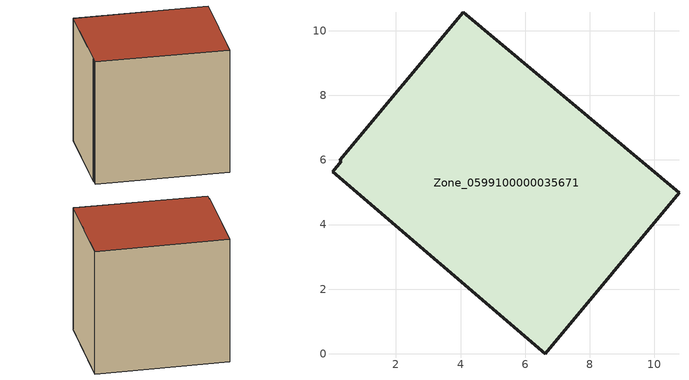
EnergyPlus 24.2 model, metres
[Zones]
Zone_0599100000035671
 floor ground (C_G): 0.31,5.95 0.27,5.98 4.08,10.57 10.76,4.98 6.62,0 0.04,5.63 z0
 wall outside (C_F): 6.62,0 10.76,4.98 4.08,10.57 0.27,5.98 0.31,5.95 0.04,5.63 6.62,0 z0:8.6
 roof outside (C_R): 0.31,5.95 0.04,5.63 6.62,0 10.76,4.98 4.08,10.57 0.27,5.98 z8.6
[BUILDING]
Pand.0599100000035671: North Axis=0; Terrain=City; Loads Convergence Tolerance Value=0.04; Temperature Convergence Tolerance Value=0.4; Solar Distribution=FullExterior; Maximum Number of Warmup Days=25; Minimum Number of Warmup Days=1
[Site:Location]
Rotterdam.The.Hague.AP_ZH_NLD Design_Conditions: Latitude=51.96; Longitude=4.45; Time Zone=1; Elevation=-4.5
[SITE:GROUNDTEMPERATURE:BUILDINGSURFACE]
18, 18, 18, 18, 18, 18, 18, 18, 18, 18, 18, 18
[MATERIAL] Thermal Absorptance=0.9; Solar Absorptance=0.7; Visible Absorptance=0.7
Name | Roughness | Thickness | Conductivity | Density | Specific Heat
G.TI.1946-1964 | MediumSmooth | 0.15 | 1 | 540 | 1210
F.TI.1946-1964 | Rough | 0.3 | 0.857143 | 1920 | 840
R.TI.1946-1964 | MediumRough | 0.2 | 0.277778 | 1500 | 1000
[CONSTRUCTION]
C_G: G.TI.1946-1964
C_F: F.TI.1946-1964
C_R: R.TI.1946-1964
[ZONE]
Zone_0599100000035671: Type=1; Multiplier=1; Ceiling Height=Autocalculate; Volume=Autocalculate; Floor Area=autocalculate; Part of Total Floor Area=Yes
[ZONEINFILTRATION:DESIGNFLOWRATE]
Infil_Zone_0599100000035671: Zone or ZoneList or Space or SpaceList=Zone_0599100000035671; Schedule=AlwaysOn; Design Flow Rate Calculation Method=Flow/Area; Flow Rate per Floor Area=0.003; Constant Term Coefficient=1; Temperature Term Coefficient=0; Velocity Term Coefficient=0; Velocity Squared Term Coefficient=0
[HVACTEMPLATE:ZONE:IDEALLOADSAIRSYSTEM]
Zone_0599100000035671: Maximum Heating Supply Air Temperature=50; Minimum Cooling Supply Air Temperature=13; Maximum Heating Supply Air Humidity Ratio=0.0156; Minimum Cooling Supply Air Humidity Ratio=0.0077; Heating Limit=NoLimit; Cooling Limit=NoLimit; Dehumidification Control Type=ConstantSensibleHeatRatio; Cooling Sensible Heat Ratio=0.7; Dehumidification Setpoint=60; Humidification Control Type=None; Humidification Setpoint=30; Outdoor Air Method=None; Outdoor Air Flow Rate per Person=0.00944; Outdoor Air Flow Rate per Zone Floor Area=0; Outdoor Air Flow Rate per Zone=0; Demand Controlled Ventilation Type=None; Outdoor Air Economizer Type=NoEconomizer; Heat Recovery Type=None; Sensible Heat Recovery Effectiveness=0.7; Latent Heat Recovery Effectiveness=0.65
[ZONECONTROL:THERMOSTAT]
ThermostatControl_Zone_0599100000035671: Zone or ZoneList=Zone_0599100000035671; Control Type Schedule=DualSetpointControlType; Control 1=Thermostat_Zone_0599100000035671; Temperature Difference Between Cutout And Setpoint=0
[THERMOSTATSETPOINT:DUALSETPOINT]
Thermostat_Zone_0599100000035671: Heating Setpoint Temperature Schedule=HeatingSetpoint_Zone_0599100000035671; Cooling Setpoint Temperature Schedule=CoolingSetpoint_Zone_0599100000035671
[SCHEDULE:COMPACT]
HeatingSetpoint_Zone_0599100000035671: Through: 12/31, For: AllDays, Until: 24:00, 21
CoolingSetpoint_Zone_0599100000035671: Through: 12/31, For: AllDays, Until: 24:00, 24
DualSetpointControlType: Through: 12/31, For: AllDays, Until: 24:00, 4
AlwaysOn: Through: 12/31, For: AllDays, Until: 24:00, 1
